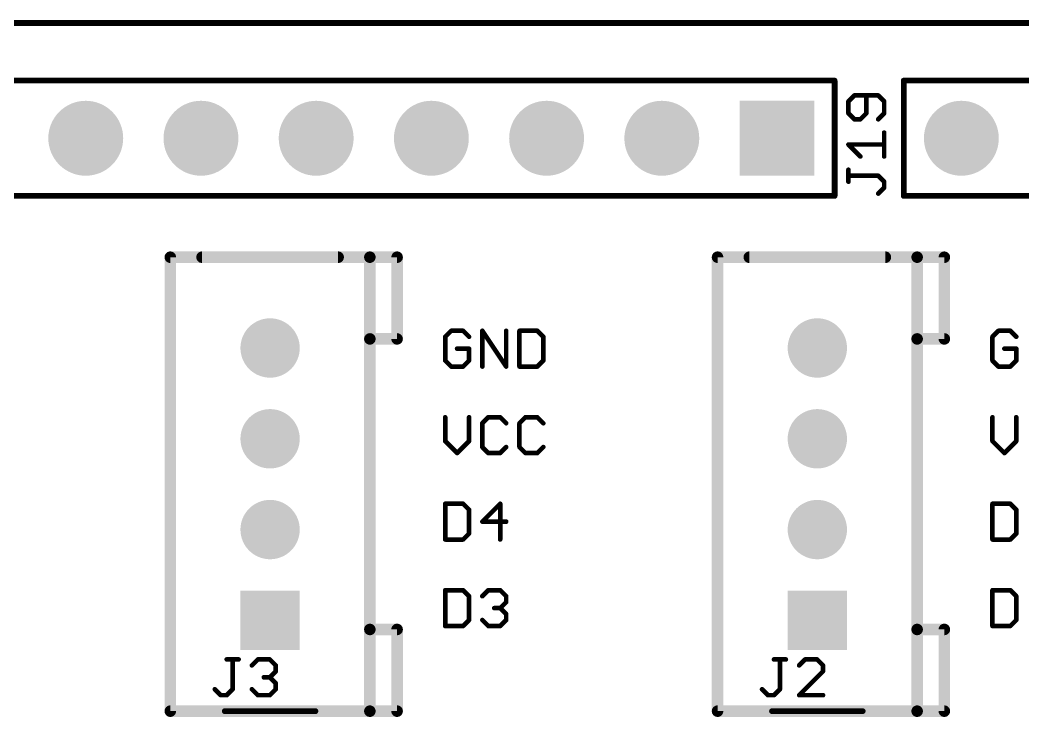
# Model space of a CAD drawing. Header units: inches. Extents: x 0 to 2.7, y -0.05 to 2.1.
# Drawn here: x 0.983 to 1.853, y 1.498 to 2.103 of the extents above; entities that cross this region are included whole.
import ezdxf

# ---------------------------------------------------------------- set-up
doc = ezdxf.new("R2010")
doc.units = ezdxf.units.IN
doc.header["$MEASUREMENT"] = 0
doc.layers.get('0').update_dxf_attribs({"linetype": 'CONTINUOUS'})
for name, color, linetype in [('17', 94, 'CONTINUOUS'), ('21', 251, 'CONTINUOUS'), ('25', 251, 'CONTINUOUS')]:
    doc.layers.add(name, color=color, linetype=linetype)
doc.layers.get('0').off()

# ---------------------------------------------------------------- blocks, each defined once
blk = doc.blocks.new('SQUAREP')
blk.add_solid([(-0.5, -0.5), (0.5, -0.5), (-0.5, 0.5), (0.5, 0.5)])
blk = doc.blocks.new('ROUNDP')
at = {"const_width": 0.5}
blk.add_lwpolyline([(0, -0.25, 1), (0, 0.25, 1), (0, -0.25)], format="xyb", dxfattribs=at)

msp = doc.modelspace()

# ---------------------------------------------------------------- linework, layer by layer
at = {"layer": '21'}
for points, const_width in [([(0, 2.1), (2.54, 2.1)], 0.005), ([(0.69, 2.05), (1.69, 2.05)], 0.005), ([(1.69, 2.05), (1.69, 1.95)], 0.005), ([(1.75, 2.05), (2.55, 2.05)], 0.005), ([(1.75, 1.95), (1.75, 2.05)], 0.005), ([(1.707145, 2.037139), (1.701974, 2.031968)], 0.004), ([(1.727829, 2.037139), (1.707145, 2.037139)], 0.004), ([(1.717487, 2.021626), (1.717487, 2.037139)], 0.004), ([(1.733, 2.031968), (1.727829, 2.037139)], 0.004), ([(1.701974, 2.031968), (1.701974, 2.021626)], 0.004), ([(1.733, 2.021626), (1.733, 2.031968)], 0.004), ([(1.701974, 2.021626), (1.707145, 2.016455)], 0.004), ([(1.712316, 2.016455), (1.717487, 2.021626)], 0.004), ([(1.727829, 2.016455), (1.733, 2.021626)], 0.004), ([(1.707145, 2.016455), (1.712316, 2.016455)], 0.004), ([(1.733, 1.984227), (1.733, 2.004912)], 0.004), ([(1.712316, 1.984227), (1.701974, 1.99457)], 0.004), ([(1.701974, 1.99457), (1.733, 1.99457)], 0.004), ([(1.701974, 1.962342), (1.701974, 1.972684)], 0.004), ([(1.727829, 1.967513), (1.701974, 1.967513)], 0.004), ([(1.733, 1.962342), (1.727829, 1.967513)], 0.004), ([(1.727829, 1.952), (1.733, 1.957171)], 0.004), ([(1.733, 1.957171), (1.733, 1.962342)], 0.004), ([(1.69, 1.95), (0.69, 1.95)], 0.005), ([(1.75, 1.95), (2.55, 1.95)], 0.005), ([(1.286614, 1.89685), (1.113386, 1.89685)], 0.01), ([(1.113386, 1.50315), (1.113386, 1.89685)], 0.01), ([(1.140945, 1.89685), (1.259055, 1.89685)], 0.01), ([(1.286614, 1.825984), (1.286614, 1.89685)], 0.01), ([(1.310236, 1.89685), (1.286614, 1.89685)], 0.01), ([(1.310236, 1.825984), (1.310236, 1.89685)], 0.01), ([(1.761614, 1.89685), (1.588386, 1.89685)], 0.01), ([(1.588386, 1.50315), (1.588386, 1.89685)], 0.01), ([(1.615945, 1.89685), (1.734055, 1.89685)], 0.01), ([(1.761614, 1.825984), (1.761614, 1.89685)], 0.01), ([(1.785236, 1.89685), (1.761614, 1.89685)], 0.01), ([(1.785236, 1.825984), (1.785236, 1.89685)], 0.01), ([(1.286614, 1.574016), (1.286614, 1.825984)], 0.01), ([(1.286614, 1.825984), (1.310236, 1.825984)], 0.01), ([(1.357171, 1.833026), (1.352, 1.827855)], 0.004), ([(1.352, 1.827855), (1.352, 1.807171)], 0.004), ([(1.367513, 1.833026), (1.357171, 1.833026)], 0.004), ([(1.372684, 1.827855), (1.367513, 1.833026)], 0.004), ([(1.384227, 1.802), (1.384227, 1.833026)], 0.004), ([(1.384227, 1.833026), (1.404912, 1.802)], 0.004), ([(1.404912, 1.802), (1.404912, 1.833026)], 0.004), ([(1.416455, 1.833026), (1.416455, 1.802)], 0.004), ([(1.431968, 1.833026), (1.416455, 1.833026)], 0.004), ([(1.437139, 1.827855), (1.431968, 1.833026)], 0.004), ([(1.437139, 1.807171), (1.437139, 1.827855)], 0.004), ([(1.761614, 1.574016), (1.761614, 1.825984)], 0.01), ([(1.761614, 1.825984), (1.785236, 1.825984)], 0.01), ([(1.832171, 1.833026), (1.827, 1.827855)], 0.004), ([(1.827, 1.827855), (1.827, 1.807171)], 0.004), ([(1.842513, 1.833026), (1.832171, 1.833026)], 0.004), ([(1.847684, 1.827855), (1.842513, 1.833026)], 0.004), ([(1.372684, 1.817513), (1.362342, 1.817513)], 0.004), ([(1.372684, 1.807171), (1.372684, 1.817513)], 0.004), ([(1.847684, 1.817513), (1.837342, 1.817513)], 0.004), ([(1.847684, 1.807171), (1.847684, 1.817513)], 0.004), ([(1.352, 1.807171), (1.357171, 1.802)], 0.004), ([(1.357171, 1.802), (1.367513, 1.802)], 0.004), ([(1.367513, 1.802), (1.372684, 1.807171)], 0.004), ([(1.416455, 1.802), (1.431968, 1.802)], 0.004), ([(1.431968, 1.802), (1.437139, 1.807171)], 0.004), ([(1.827, 1.807171), (1.832171, 1.802)], 0.004), ([(1.832171, 1.802), (1.842513, 1.802)], 0.004), ([(1.842513, 1.802), (1.847684, 1.807171)], 0.004), ([(1.352, 1.758026), (1.352, 1.737342)], 0.004), ([(1.372684, 1.737342), (1.372684, 1.758026)], 0.004), ([(1.389398, 1.758026), (1.384227, 1.752855)], 0.004), ([(1.399741, 1.758026), (1.389398, 1.758026)], 0.004), ([(1.404912, 1.752855), (1.399741, 1.758026)], 0.004), ([(1.421626, 1.758026), (1.416455, 1.752855)], 0.004), ([(1.431968, 1.758026), (1.421626, 1.758026)], 0.004), ([(1.437139, 1.752855), (1.431968, 1.758026)], 0.004), ([(1.827, 1.758026), (1.827, 1.737342)], 0.004), ([(1.847684, 1.737342), (1.847684, 1.758026)], 0.004), ([(1.384227, 1.752855), (1.384227, 1.732171)], 0.004), ([(1.416455, 1.752855), (1.416455, 1.732171)], 0.004), ([(1.352, 1.737342), (1.362342, 1.727)], 0.004), ([(1.362342, 1.727), (1.372684, 1.737342)], 0.004), ([(1.384227, 1.732171), (1.389398, 1.727)], 0.004), ([(1.399741, 1.727), (1.404912, 1.732171)], 0.004), ([(1.416455, 1.732171), (1.421626, 1.727)], 0.004), ([(1.431968, 1.727), (1.437139, 1.732171)], 0.004), ([(1.827, 1.737342), (1.837342, 1.727)], 0.004), ([(1.837342, 1.727), (1.847684, 1.737342)], 0.004), ([(1.389398, 1.727), (1.399741, 1.727)], 0.004), ([(1.421626, 1.727), (1.431968, 1.727)], 0.004), ([(1.352, 1.683026), (1.352, 1.652)], 0.004), ([(1.367513, 1.683026), (1.352, 1.683026)], 0.004), ([(1.372684, 1.677855), (1.367513, 1.683026)], 0.004), ([(1.399741, 1.683026), (1.384227, 1.667513)], 0.004), ([(1.399741, 1.652), (1.399741, 1.683026)], 0.004), ([(1.827, 1.683026), (1.827, 1.652)], 0.004), ([(1.842513, 1.683026), (1.827, 1.683026)], 0.004), ([(1.847684, 1.677855), (1.842513, 1.683026)], 0.004), ([(1.372684, 1.657171), (1.372684, 1.677855)], 0.004), ([(1.847684, 1.657171), (1.847684, 1.677855)], 0.004), ([(1.384227, 1.667513), (1.404912, 1.667513)], 0.004), ([(1.352, 1.652), (1.367513, 1.652)], 0.004), ([(1.367513, 1.652), (1.372684, 1.657171)], 0.004), ([(1.827, 1.652), (1.842513, 1.652)], 0.004), ([(1.842513, 1.652), (1.847684, 1.657171)], 0.004), ([(1.352, 1.608026), (1.352, 1.577)], 0.004), ([(1.367513, 1.608026), (1.352, 1.608026)], 0.004), ([(1.372684, 1.602855), (1.367513, 1.608026)], 0.004), ([(1.372684, 1.582171), (1.372684, 1.602855)], 0.004), ([(1.384227, 1.602855), (1.389398, 1.608026)], 0.004), ([(1.389398, 1.608026), (1.399741, 1.608026)], 0.004), ([(1.399741, 1.608026), (1.404912, 1.602855)], 0.004), ([(1.404912, 1.602855), (1.404912, 1.597684)], 0.004), ([(1.827, 1.608026), (1.827, 1.577)], 0.004), ([(1.842513, 1.608026), (1.827, 1.608026)], 0.004), ([(1.847684, 1.602855), (1.842513, 1.608026)], 0.004), ([(1.847684, 1.582171), (1.847684, 1.602855)], 0.004), ([(1.399741, 1.592513), (1.39457, 1.592513)], 0.004), ([(1.404912, 1.597684), (1.399741, 1.592513)], 0.004), ([(1.399741, 1.592513), (1.404912, 1.587342)], 0.004), ([(1.404912, 1.587342), (1.404912, 1.582171)], 0.004), ([(1.286614, 1.50315), (1.286614, 1.574016)], 0.01), ([(1.310236, 1.574016), (1.286614, 1.574016)], 0.01), ([(1.310236, 1.50315), (1.310236, 1.574016)], 0.01), ([(1.352, 1.577), (1.367513, 1.577)], 0.004), ([(1.367513, 1.577), (1.372684, 1.582171)], 0.004), ([(1.389398, 1.577), (1.384227, 1.582171)], 0.004), ([(1.399741, 1.577), (1.389398, 1.577)], 0.004), ([(1.404912, 1.582171), (1.399741, 1.577)], 0.004), ([(1.761614, 1.50315), (1.761614, 1.574016)], 0.01), ([(1.785236, 1.574016), (1.761614, 1.574016)], 0.01), ([(1.785236, 1.50315), (1.785236, 1.574016)], 0.01), ([(1.827, 1.577), (1.842513, 1.577)], 0.004), ([(1.842513, 1.577), (1.847684, 1.582171)], 0.004), ([(1.113386, 1.50315), (1.286614, 1.50315)], 0.01), ([(1.286614, 1.50315), (1.310236, 1.50315)], 0.01), ([(1.588386, 1.50315), (1.761614, 1.50315)], 0.01), ([(1.761614, 1.50315), (1.785236, 1.50315)], 0.01), ([(1.16063, 1.50315), (1.23937, 1.50315)], 0.005), ([(1.63563, 1.50315), (1.71437, 1.50315)], 0.005)]:
    msp.add_lwpolyline(points, dxfattribs=dict(at, const_width=const_width))
for points, const_width in [([(1.69125, 2.05, 1), (1.68875, 2.05)], 0.0025), ([(1.69, 2.04875, 1), (1.69, 2.05125)], 0.0025), ([(1.75, 2.05125, 1), (1.75, 2.04875)], 0.0025), ([(1.75125, 2.05, 1), (1.74875, 2.05)], 0.0025), ([(1.707145, 2.038139, 1), (1.707145, 2.036139)], 0.002), ([(1.707852, 2.036432, 1), (1.706438, 2.037846)], 0.002), ([(1.718487, 2.037139, 1), (1.716487, 2.037139)], 0.002), ([(1.728536, 2.037846, 1), (1.727122, 2.036432)], 0.002), ([(1.727829, 2.036139, 1), (1.727829, 2.038139)], 0.002), ([(1.701266, 2.032675, 1), (1.702681, 2.031261)], 0.002), ([(1.702974, 2.031968, 1), (1.700974, 2.031968)], 0.002), ([(1.734, 2.031968, 1), (1.732, 2.031968)], 0.002), ([(1.732293, 2.031261, 1), (1.733707, 2.032675)], 0.002), ([(1.702681, 2.022333, 1), (1.701266, 2.020919)], 0.002), ([(1.700974, 2.021626, 1), (1.702974, 2.021626)], 0.002), ([(1.716487, 2.021626, 1), (1.718487, 2.021626)], 0.002), ([(1.718194, 2.020919, 1), (1.71678, 2.022333)], 0.002), ([(1.732, 2.021626, 1), (1.734, 2.021626)], 0.002), ([(1.733707, 2.020919, 1), (1.732293, 2.022333)], 0.002), ([(1.707145, 2.017455, 1), (1.707145, 2.015455)], 0.002), ([(1.706438, 2.015748, 1), (1.707852, 2.017162)], 0.002), ([(1.711609, 2.017162, 1), (1.713023, 2.015748)], 0.002), ([(1.712316, 2.015455, 1), (1.712316, 2.017455)], 0.002), ([(1.727122, 2.017162, 1), (1.728536, 2.015748)], 0.002), ([(1.734, 2.004912, 1), (1.732, 2.004912)], 0.002), ([(1.702681, 1.995277, 1), (1.701266, 1.993863)], 0.002), ([(1.701974, 1.99557, 1), (1.701974, 1.99357)], 0.002), ([(1.733, 1.99357, 1), (1.733, 1.99557)], 0.002), ([(1.711609, 1.98352, 1), (1.713023, 1.984935)], 0.002), ([(1.732, 1.984227, 1), (1.734, 1.984227)], 0.002), ([(1.702974, 1.972684, 1), (1.700974, 1.972684)], 0.002), ([(1.701974, 1.968513, 1), (1.701974, 1.966513)], 0.002), ([(1.728536, 1.96822, 1), (1.727122, 1.966806)], 0.002), ([(1.727829, 1.966513, 1), (1.727829, 1.968513)], 0.002), ([(1.700974, 1.962342, 1), (1.702974, 1.962342)], 0.002), ([(1.734, 1.962342, 1), (1.732, 1.962342)], 0.002), ([(1.732293, 1.961635, 1), (1.733707, 1.963049)], 0.002), ([(1.733707, 1.956464, 1), (1.732293, 1.957878)], 0.002), ([(1.68875, 1.95, 1), (1.69125, 1.95)], 0.0025), ([(1.69, 1.94875, 1), (1.69, 1.95125)], 0.0025), ([(1.727122, 1.952707, 1), (1.728536, 1.951293)], 0.002), ([(1.732, 1.957171, 1), (1.734, 1.957171)], 0.002), ([(1.75, 1.95125, 1), (1.75, 1.94875)], 0.0025), ([(1.74875, 1.95, 1), (1.75125, 1.95)], 0.0025), ([(1.113386, 1.89935, 1), (1.113386, 1.89435)], 0.005), ([(1.115886, 1.89685, 1), (1.110886, 1.89685)], 0.005), ([(1.140945, 1.89935, 1), (1.140945, 1.89435)], 0.005), ([(1.259055, 1.89435, 1), (1.259055, 1.89935)], 0.005), ([(1.289114, 1.89685, 1), (1.284114, 1.89685)], 0.005), ([(1.286614, 1.89935, 1), (1.286614, 1.89435)], 0.005), ([(1.286614, 1.89435, 1), (1.286614, 1.89935)], 0.005), ([(1.312736, 1.89685, 1), (1.307736, 1.89685)], 0.005), ([(1.310236, 1.89435, 1), (1.310236, 1.89935)], 0.005), ([(1.588386, 1.89935, 1), (1.588386, 1.89435)], 0.005), ([(1.590886, 1.89685, 1), (1.585886, 1.89685)], 0.005), ([(1.615945, 1.89935, 1), (1.615945, 1.89435)], 0.005), ([(1.734055, 1.89435, 1), (1.734055, 1.89935)], 0.005), ([(1.764114, 1.89685, 1), (1.759114, 1.89685)], 0.005), ([(1.761614, 1.89935, 1), (1.761614, 1.89435)], 0.005), ([(1.761614, 1.89435, 1), (1.761614, 1.89935)], 0.005), ([(1.787736, 1.89685, 1), (1.782736, 1.89685)], 0.005), ([(1.785236, 1.89435, 1), (1.785236, 1.89935)], 0.005), ([(1.289114, 1.825984, 1), (1.284114, 1.825984)], 0.005), ([(1.286614, 1.828484, 1), (1.286614, 1.823484)], 0.005), ([(1.284114, 1.825984, 1), (1.289114, 1.825984)], 0.005), ([(1.307736, 1.825984, 1), (1.312736, 1.825984)], 0.005), ([(1.310236, 1.823484, 1), (1.310236, 1.828484)], 0.005), ([(1.353, 1.827855, 1), (1.351, 1.827855)], 0.002), ([(1.351293, 1.828562, 1), (1.352707, 1.827148)], 0.002), ([(1.357171, 1.834026, 1), (1.357171, 1.832026)], 0.002), ([(1.357878, 1.832319, 1), (1.356464, 1.833734)], 0.002), ([(1.36822, 1.833734, 1), (1.366806, 1.832319)], 0.002), ([(1.367513, 1.832026, 1), (1.367513, 1.834026)], 0.002), ([(1.371977, 1.827148, 1), (1.373391, 1.828562)], 0.002), ([(1.38506, 1.833581, 1), (1.383395, 1.832472)], 0.002), ([(1.385227, 1.833026, 1), (1.383227, 1.833026)], 0.002), ([(1.405912, 1.833026, 1), (1.403912, 1.833026)], 0.002), ([(1.417455, 1.833026, 1), (1.415455, 1.833026)], 0.002), ([(1.416455, 1.834026, 1), (1.416455, 1.832026)], 0.002), ([(1.432675, 1.833734, 1), (1.431261, 1.832319)], 0.002), ([(1.431968, 1.832026, 1), (1.431968, 1.834026)], 0.002), ([(1.438139, 1.827855, 1), (1.436139, 1.827855)], 0.002), ([(1.436432, 1.827148, 1), (1.437846, 1.828562)], 0.002), ([(1.764114, 1.825984, 1), (1.759114, 1.825984)], 0.005), ([(1.761614, 1.828484, 1), (1.761614, 1.823484)], 0.005), ([(1.759114, 1.825984, 1), (1.764114, 1.825984)], 0.005), ([(1.782736, 1.825984, 1), (1.787736, 1.825984)], 0.005), ([(1.785236, 1.823484, 1), (1.785236, 1.828484)], 0.005), ([(1.828, 1.827855, 1), (1.826, 1.827855)], 0.002), ([(1.826293, 1.828562, 1), (1.827707, 1.827148)], 0.002), ([(1.832171, 1.834026, 1), (1.832171, 1.832026)], 0.002), ([(1.832878, 1.832319, 1), (1.831464, 1.833734)], 0.002), ([(1.84322, 1.833734, 1), (1.841806, 1.832319)], 0.002), ([(1.842513, 1.832026, 1), (1.842513, 1.834026)], 0.002), ([(1.846977, 1.827148, 1), (1.848391, 1.828562)], 0.002), ([(1.362342, 1.818513, 1), (1.362342, 1.816513)], 0.002), ([(1.373684, 1.817513, 1), (1.371684, 1.817513)], 0.002), ([(1.372684, 1.816513, 1), (1.372684, 1.818513)], 0.002), ([(1.837342, 1.818513, 1), (1.837342, 1.816513)], 0.002), ([(1.848684, 1.817513, 1), (1.846684, 1.817513)], 0.002), ([(1.847684, 1.816513, 1), (1.847684, 1.818513)], 0.002), ([(1.352707, 1.807878, 1), (1.351293, 1.806464)], 0.002), ([(1.351, 1.807171, 1), (1.353, 1.807171)], 0.002), ([(1.357171, 1.803, 1), (1.357171, 1.801)], 0.002), ([(1.356464, 1.801293, 1), (1.357878, 1.802707)], 0.002), ([(1.366806, 1.802707, 1), (1.36822, 1.801293)], 0.002), ([(1.367513, 1.801, 1), (1.367513, 1.803)], 0.002), ([(1.371684, 1.807171, 1), (1.373684, 1.807171)], 0.002), ([(1.373391, 1.806464, 1), (1.371977, 1.807878)], 0.002), ([(1.383227, 1.802, 1), (1.385227, 1.802)], 0.002), ([(1.403912, 1.802, 1), (1.405912, 1.802)], 0.002), ([(1.40408, 1.801445, 1), (1.405744, 1.802555)], 0.002), ([(1.416455, 1.803, 1), (1.416455, 1.801)], 0.002), ([(1.415455, 1.802, 1), (1.417455, 1.802)], 0.002), ([(1.431261, 1.802707, 1), (1.432675, 1.801293)], 0.002), ([(1.431968, 1.801, 1), (1.431968, 1.803)], 0.002), ([(1.436139, 1.807171, 1), (1.438139, 1.807171)], 0.002), ([(1.437846, 1.806464, 1), (1.436432, 1.807878)], 0.002), ([(1.827707, 1.807878, 1), (1.826293, 1.806464)], 0.002), ([(1.826, 1.807171, 1), (1.828, 1.807171)], 0.002), ([(1.832171, 1.803, 1), (1.832171, 1.801)], 0.002), ([(1.831464, 1.801293, 1), (1.832878, 1.802707)], 0.002), ([(1.841806, 1.802707, 1), (1.84322, 1.801293)], 0.002), ([(1.842513, 1.801, 1), (1.842513, 1.803)], 0.002), ([(1.846684, 1.807171, 1), (1.848684, 1.807171)], 0.002), ([(1.848391, 1.806464, 1), (1.846977, 1.807878)], 0.002), ([(1.353, 1.758026, 1), (1.351, 1.758026)], 0.002), ([(1.373684, 1.758026, 1), (1.371684, 1.758026)], 0.002), ([(1.389398, 1.759026, 1), (1.389398, 1.757026)], 0.002), ([(1.390106, 1.757319, 1), (1.388691, 1.758734)], 0.002), ([(1.400448, 1.758734, 1), (1.399034, 1.757319)], 0.002), ([(1.399741, 1.757026, 1), (1.399741, 1.759026)], 0.002), ([(1.421626, 1.759026, 1), (1.421626, 1.757026)], 0.002), ([(1.422333, 1.757319, 1), (1.420919, 1.758734)], 0.002), ([(1.432675, 1.758734, 1), (1.431261, 1.757319)], 0.002), ([(1.431968, 1.757026, 1), (1.431968, 1.759026)], 0.002), ([(1.828, 1.758026, 1), (1.826, 1.758026)], 0.002), ([(1.848684, 1.758026, 1), (1.846684, 1.758026)], 0.002), ([(1.385227, 1.752855, 1), (1.383227, 1.752855)], 0.002), ([(1.38352, 1.753562, 1), (1.384935, 1.752148)], 0.002), ([(1.404205, 1.752148, 1), (1.405619, 1.753562)], 0.002), ([(1.417455, 1.752855, 1), (1.415455, 1.752855)], 0.002), ([(1.415748, 1.753562, 1), (1.417162, 1.752148)], 0.002), ([(1.436432, 1.752148, 1), (1.437846, 1.753562)], 0.002), ([(1.352707, 1.738049, 1), (1.351293, 1.736635)], 0.002), ([(1.351, 1.737342, 1), (1.353, 1.737342)], 0.002), ([(1.371684, 1.737342, 1), (1.373684, 1.737342)], 0.002), ([(1.373391, 1.736635, 1), (1.371977, 1.738049)], 0.002), ([(1.384935, 1.732878, 1), (1.38352, 1.731464)], 0.002), ([(1.383227, 1.732171, 1), (1.385227, 1.732171)], 0.002), ([(1.405619, 1.731464, 1), (1.404205, 1.732878)], 0.002), ([(1.417162, 1.732878, 1), (1.415748, 1.731464)], 0.002), ([(1.415455, 1.732171, 1), (1.417455, 1.732171)], 0.002), ([(1.437846, 1.731464, 1), (1.436432, 1.732878)], 0.002), ([(1.827707, 1.738049, 1), (1.826293, 1.736635)], 0.002), ([(1.826, 1.737342, 1), (1.828, 1.737342)], 0.002), ([(1.846684, 1.737342, 1), (1.848684, 1.737342)], 0.002), ([(1.848391, 1.736635, 1), (1.846977, 1.738049)], 0.002), ([(1.361635, 1.727707, 1), (1.363049, 1.726293)], 0.002), ([(1.361635, 1.726293, 1), (1.363049, 1.727707)], 0.002), ([(1.389398, 1.728, 1), (1.389398, 1.726)], 0.002), ([(1.388691, 1.726293, 1), (1.390106, 1.727707)], 0.002), ([(1.399034, 1.727707, 1), (1.400448, 1.726293)], 0.002), ([(1.399741, 1.726, 1), (1.399741, 1.728)], 0.002), ([(1.421626, 1.728, 1), (1.421626, 1.726)], 0.002), ([(1.420919, 1.726293, 1), (1.422333, 1.727707)], 0.002), ([(1.431261, 1.727707, 1), (1.432675, 1.726293)], 0.002), ([(1.431968, 1.726, 1), (1.431968, 1.728)], 0.002), ([(1.836635, 1.727707, 1), (1.838049, 1.726293)], 0.002), ([(1.836635, 1.726293, 1), (1.838049, 1.727707)], 0.002), ([(1.353, 1.683026, 1), (1.351, 1.683026)], 0.002), ([(1.352, 1.684026, 1), (1.352, 1.682026)], 0.002), ([(1.36822, 1.683734, 1), (1.366806, 1.682319)], 0.002), ([(1.367513, 1.682026, 1), (1.367513, 1.684026)], 0.002), ([(1.400741, 1.683026, 1), (1.398741, 1.683026)], 0.002), ([(1.400448, 1.682319, 1), (1.399034, 1.683734)], 0.002), ([(1.828, 1.683026, 1), (1.826, 1.683026)], 0.002), ([(1.827, 1.684026, 1), (1.827, 1.682026)], 0.002), ([(1.84322, 1.683734, 1), (1.841806, 1.682319)], 0.002), ([(1.842513, 1.682026, 1), (1.842513, 1.684026)], 0.002), ([(1.373684, 1.677855, 1), (1.371684, 1.677855)], 0.002), ([(1.371977, 1.677148, 1), (1.373391, 1.678562)], 0.002), ([(1.848684, 1.677855, 1), (1.846684, 1.677855)], 0.002), ([(1.846977, 1.677148, 1), (1.848391, 1.678562)], 0.002), ([(1.384227, 1.668513, 1), (1.384227, 1.666513)], 0.002), ([(1.38352, 1.66822, 1), (1.384935, 1.666806)], 0.002), ([(1.404912, 1.666513, 1), (1.404912, 1.668513)], 0.002), ([(1.352, 1.653, 1), (1.352, 1.651)], 0.002), ([(1.367513, 1.651, 1), (1.367513, 1.653)], 0.002), ([(1.371684, 1.657171, 1), (1.373684, 1.657171)], 0.002), ([(1.373391, 1.656464, 1), (1.371977, 1.657878)], 0.002), ([(1.827, 1.653, 1), (1.827, 1.651)], 0.002), ([(1.842513, 1.651, 1), (1.842513, 1.653)], 0.002), ([(1.846684, 1.657171, 1), (1.848684, 1.657171)], 0.002), ([(1.848391, 1.656464, 1), (1.846977, 1.657878)], 0.002), ([(1.351, 1.652, 1), (1.353, 1.652)], 0.002), ([(1.366806, 1.652707, 1), (1.36822, 1.651293)], 0.002), ([(1.398741, 1.652, 1), (1.400741, 1.652)], 0.002), ([(1.826, 1.652, 1), (1.828, 1.652)], 0.002), ([(1.841806, 1.652707, 1), (1.84322, 1.651293)], 0.002), ([(1.353, 1.608026, 1), (1.351, 1.608026)], 0.002), ([(1.352, 1.609026, 1), (1.352, 1.607026)], 0.002), ([(1.36822, 1.608734, 1), (1.366806, 1.607319)], 0.002), ([(1.367513, 1.607026, 1), (1.367513, 1.609026)], 0.002), ([(1.373684, 1.602855, 1), (1.371684, 1.602855)], 0.002), ([(1.371977, 1.602148, 1), (1.373391, 1.603562)], 0.002), ([(1.38352, 1.603562, 1), (1.384935, 1.602148)], 0.002), ([(1.389398, 1.609026, 1), (1.389398, 1.607026)], 0.002), ([(1.390106, 1.607319, 1), (1.388691, 1.608734)], 0.002), ([(1.400448, 1.608734, 1), (1.399034, 1.607319)], 0.002), ([(1.399741, 1.607026, 1), (1.399741, 1.609026)], 0.002), ([(1.405912, 1.602855, 1), (1.403912, 1.602855)], 0.002), ([(1.404205, 1.602148, 1), (1.405619, 1.603562)], 0.002), ([(1.828, 1.608026, 1), (1.826, 1.608026)], 0.002), ([(1.827, 1.609026, 1), (1.827, 1.607026)], 0.002), ([(1.84322, 1.608734, 1), (1.841806, 1.607319)], 0.002), ([(1.842513, 1.607026, 1), (1.842513, 1.609026)], 0.002), ([(1.848684, 1.602855, 1), (1.846684, 1.602855)], 0.002), ([(1.846977, 1.602148, 1), (1.848391, 1.603562)], 0.002), ([(1.39457, 1.593513, 1), (1.39457, 1.591513)], 0.002), ([(1.400448, 1.59322, 1), (1.399034, 1.591806)], 0.002), ([(1.399034, 1.59322, 1), (1.400448, 1.591806)], 0.002), ([(1.399741, 1.591513, 1), (1.399741, 1.593513)], 0.002), ([(1.403912, 1.597684, 1), (1.405912, 1.597684)], 0.002), ([(1.405619, 1.596977, 1), (1.404205, 1.598391)], 0.002), ([(1.405912, 1.587342, 1), (1.403912, 1.587342)], 0.002), ([(1.404205, 1.586635, 1), (1.405619, 1.588049)], 0.002), ([(1.289114, 1.574016, 1), (1.284114, 1.574016)], 0.005), ([(1.286614, 1.576516, 1), (1.286614, 1.571516)], 0.005), ([(1.284114, 1.574016, 1), (1.289114, 1.574016)], 0.005), ([(1.312736, 1.574016, 1), (1.307736, 1.574016)], 0.005), ([(1.310236, 1.571516, 1), (1.310236, 1.576516)], 0.005), ([(1.352, 1.578, 1), (1.352, 1.576)], 0.002), ([(1.351, 1.577, 1), (1.353, 1.577)], 0.002), ([(1.366806, 1.577707, 1), (1.36822, 1.576293)], 0.002), ([(1.367513, 1.576, 1), (1.367513, 1.578)], 0.002), ([(1.371684, 1.582171, 1), (1.373684, 1.582171)], 0.002), ([(1.373391, 1.581464, 1), (1.371977, 1.582878)], 0.002), ([(1.384935, 1.582878, 1), (1.38352, 1.581464)], 0.002), ([(1.389398, 1.578, 1), (1.389398, 1.576)], 0.002), ([(1.388691, 1.576293, 1), (1.390106, 1.577707)], 0.002), ([(1.399034, 1.577707, 1), (1.400448, 1.576293)], 0.002), ([(1.399741, 1.576, 1), (1.399741, 1.578)], 0.002), ([(1.403912, 1.582171, 1), (1.405912, 1.582171)], 0.002), ([(1.405619, 1.581464, 1), (1.404205, 1.582878)], 0.002), ([(1.764114, 1.574016, 1), (1.759114, 1.574016)], 0.005), ([(1.761614, 1.576516, 1), (1.761614, 1.571516)], 0.005), ([(1.759114, 1.574016, 1), (1.764114, 1.574016)], 0.005), ([(1.787736, 1.574016, 1), (1.782736, 1.574016)], 0.005), ([(1.785236, 1.571516, 1), (1.785236, 1.576516)], 0.005), ([(1.827, 1.578, 1), (1.827, 1.576)], 0.002), ([(1.826, 1.577, 1), (1.828, 1.577)], 0.002), ([(1.841806, 1.577707, 1), (1.84322, 1.576293)], 0.002), ([(1.842513, 1.576, 1), (1.842513, 1.578)], 0.002), ([(1.846684, 1.582171, 1), (1.848684, 1.582171)], 0.002), ([(1.848391, 1.581464, 1), (1.846977, 1.582878)], 0.002), ([(1.113386, 1.50565, 1), (1.113386, 1.50065)], 0.005), ([(1.286614, 1.50565, 1), (1.286614, 1.50065)], 0.005), ([(1.286614, 1.50065, 1), (1.286614, 1.50565)], 0.005), ([(1.310236, 1.50065, 1), (1.310236, 1.50565)], 0.005), ([(1.588386, 1.50565, 1), (1.588386, 1.50065)], 0.005), ([(1.761614, 1.50565, 1), (1.761614, 1.50065)], 0.005), ([(1.761614, 1.50065, 1), (1.761614, 1.50565)], 0.005), ([(1.785236, 1.50065, 1), (1.785236, 1.50565)], 0.005), ([(1.110886, 1.50315, 1), (1.115886, 1.50315)], 0.005), ([(1.16063, 1.5044, 1), (1.16063, 1.5019)], 0.0025), ([(1.23937, 1.5019, 1), (1.23937, 1.5044)], 0.0025), ([(1.284114, 1.50315, 1), (1.289114, 1.50315)], 0.005), ([(1.307736, 1.50315, 1), (1.312736, 1.50315)], 0.005), ([(1.585886, 1.50315, 1), (1.590886, 1.50315)], 0.005), ([(1.63563, 1.5044, 1), (1.63563, 1.5019)], 0.0025), ([(1.71437, 1.5019, 1), (1.71437, 1.5044)], 0.0025), ([(1.759114, 1.50315, 1), (1.764114, 1.50315)], 0.005), ([(1.782736, 1.50315, 1), (1.787736, 1.50315)], 0.005)]:
    msp.add_lwpolyline(points, format="xyb", dxfattribs=dict(at, const_width=const_width))
at = {"layer": '25', "const_width": 0.004}
for points in [[(1.162342, 1.548026), (1.172684, 1.548026)], [(1.167513, 1.522171), (1.167513, 1.548026)], [(1.184227, 1.542855), (1.189398, 1.548026)], [(1.189398, 1.548026), (1.199741, 1.548026)], [(1.199741, 1.548026), (1.204912, 1.542855)], [(1.637342, 1.548026), (1.647684, 1.548026)], [(1.642513, 1.522171), (1.642513, 1.548026)], [(1.664398, 1.548026), (1.659227, 1.542855)], [(1.674741, 1.548026), (1.664398, 1.548026)], [(1.679912, 1.542855), (1.674741, 1.548026)], [(1.204912, 1.542855), (1.204912, 1.537684)], [(1.679912, 1.537684), (1.679912, 1.542855)], [(1.199741, 1.532513), (1.19457, 1.532513)], [(1.204912, 1.537684), (1.199741, 1.532513)], [(1.199741, 1.532513), (1.204912, 1.527342)], [(1.659227, 1.517), (1.679912, 1.537684)], [(1.152, 1.522171), (1.157171, 1.517)], [(1.162342, 1.517), (1.167513, 1.522171)], [(1.189398, 1.517), (1.184227, 1.522171)], [(1.204912, 1.522171), (1.199741, 1.517)], [(1.204912, 1.527342), (1.204912, 1.522171)], [(1.627, 1.522171), (1.632171, 1.517)], [(1.637342, 1.517), (1.642513, 1.522171)], [(1.157171, 1.517), (1.162342, 1.517)], [(1.199741, 1.517), (1.189398, 1.517)], [(1.632171, 1.517), (1.637342, 1.517)], [(1.679912, 1.517), (1.659227, 1.517)]]:
    msp.add_lwpolyline(points, dxfattribs=at)
at = {"layer": '25', "const_width": 0.002}
for points in [[(1.162342, 1.549026, 1), (1.162342, 1.547026)], [(1.168513, 1.548026, 1), (1.166513, 1.548026)], [(1.172684, 1.547026, 1), (1.172684, 1.549026)], [(1.189398, 1.549026, 1), (1.189398, 1.547026)], [(1.190106, 1.547319, 1), (1.188691, 1.548734)], [(1.200448, 1.548734, 1), (1.199034, 1.547319)], [(1.199741, 1.547026, 1), (1.199741, 1.549026)], [(1.637342, 1.549026, 1), (1.637342, 1.547026)], [(1.643513, 1.548026, 1), (1.641513, 1.548026)], [(1.647684, 1.547026, 1), (1.647684, 1.549026)], [(1.664398, 1.549026, 1), (1.664398, 1.547026)], [(1.665106, 1.547319, 1), (1.663691, 1.548734)], [(1.675448, 1.548734, 1), (1.674034, 1.547319)], [(1.674741, 1.547026, 1), (1.674741, 1.549026)], [(1.18352, 1.543562, 1), (1.184935, 1.542148)], [(1.205912, 1.542855, 1), (1.203912, 1.542855)], [(1.204205, 1.542148, 1), (1.205619, 1.543562)], [(1.65852, 1.543562, 1), (1.659935, 1.542148)], [(1.680912, 1.542855, 1), (1.678912, 1.542855)], [(1.679205, 1.542148, 1), (1.680619, 1.543562)], [(1.19457, 1.533513, 1), (1.19457, 1.531513)], [(1.200448, 1.53322, 1), (1.199034, 1.531806)], [(1.199034, 1.53322, 1), (1.200448, 1.531806)], [(1.199741, 1.531513, 1), (1.199741, 1.533513)], [(1.203912, 1.537684, 1), (1.205912, 1.537684)], [(1.205619, 1.536977, 1), (1.204205, 1.538391)], [(1.678912, 1.537684, 1), (1.680912, 1.537684)], [(1.680619, 1.536977, 1), (1.679205, 1.538391)], [(1.152707, 1.522878, 1), (1.151293, 1.521464)], [(1.16822, 1.521464, 1), (1.166806, 1.522878)], [(1.184935, 1.522878, 1), (1.18352, 1.521464)], [(1.205912, 1.527342, 1), (1.203912, 1.527342)], [(1.204205, 1.526635, 1), (1.205619, 1.528049)], [(1.205619, 1.521464, 1), (1.204205, 1.522878)], [(1.627707, 1.522878, 1), (1.626293, 1.521464)], [(1.64322, 1.521464, 1), (1.641806, 1.522878)], [(1.157171, 1.518, 1), (1.157171, 1.516)], [(1.156464, 1.516293, 1), (1.157878, 1.517707)], [(1.161635, 1.517707, 1), (1.163049, 1.516293)], [(1.162342, 1.516, 1), (1.162342, 1.518)], [(1.166513, 1.522171, 1), (1.168513, 1.522171)], [(1.189398, 1.518, 1), (1.189398, 1.516)], [(1.188691, 1.516293, 1), (1.190106, 1.517707)], [(1.199034, 1.517707, 1), (1.200448, 1.516293)], [(1.199741, 1.516, 1), (1.199741, 1.518)], [(1.203912, 1.522171, 1), (1.205912, 1.522171)], [(1.632171, 1.518, 1), (1.632171, 1.516)], [(1.631464, 1.516293, 1), (1.632878, 1.517707)], [(1.636635, 1.517707, 1), (1.638049, 1.516293)], [(1.637342, 1.516, 1), (1.637342, 1.518)], [(1.641513, 1.522171, 1), (1.643513, 1.522171)], [(1.659227, 1.518, 1), (1.659227, 1.516)], [(1.65852, 1.517707, 1), (1.659935, 1.516293)], [(1.679912, 1.516, 1), (1.679912, 1.518)]]:
    msp.add_lwpolyline(points, format="xyb", dxfattribs=at)

# ---------------------------------------------------------------- block references
at = {"layer": '17', "xscale": 0.065, "yscale": 0.065}
for name, p in [('ROUNDP', (1.04, 2)), ('ROUNDP', (1.04, 2)), ('ROUNDP', (1.14, 2)), ('ROUNDP', (1.14, 2)), ('ROUNDP', (1.24, 2)), ('ROUNDP', (1.24, 2)), ('ROUNDP', (1.34, 2)), ('ROUNDP', (1.34, 2)), ('ROUNDP', (1.44, 2)), ('ROUNDP', (1.44, 2)), ('ROUNDP', (1.54, 2)), ('ROUNDP', (1.54, 2)), ('SQUAREP', (1.64, 2)), ('SQUAREP', (1.64, 2)), ('ROUNDP', (1.8, 2)), ('ROUNDP', (1.8, 2))]:
    msp.add_blockref(name, p, dxfattribs=at)
at = {"layer": '17', "xscale": 0.05149600000000001, "yscale": 0.05149600000000001, "rotation": 90}
for name, p in [('ROUNDP', (1.2, 1.81811)), ('ROUNDP', (1.2, 1.81811)), ('ROUNDP', (1.675, 1.81811)), ('ROUNDP', (1.675, 1.81811)), ('ROUNDP', (1.2, 1.73937)), ('ROUNDP', (1.2, 1.73937)), ('ROUNDP', (1.675, 1.73937)), ('ROUNDP', (1.675, 1.73937)), ('ROUNDP', (1.2, 1.66063)), ('ROUNDP', (1.2, 1.66063)), ('ROUNDP', (1.675, 1.66063)), ('ROUNDP', (1.675, 1.66063)), ('SQUAREP', (1.2, 1.58189)), ('SQUAREP', (1.2, 1.58189)), ('SQUAREP', (1.675, 1.58189)), ('SQUAREP', (1.675, 1.58189))]:
    msp.add_blockref(name, p, dxfattribs=at)

doc.saveas('drawing.dxf')
